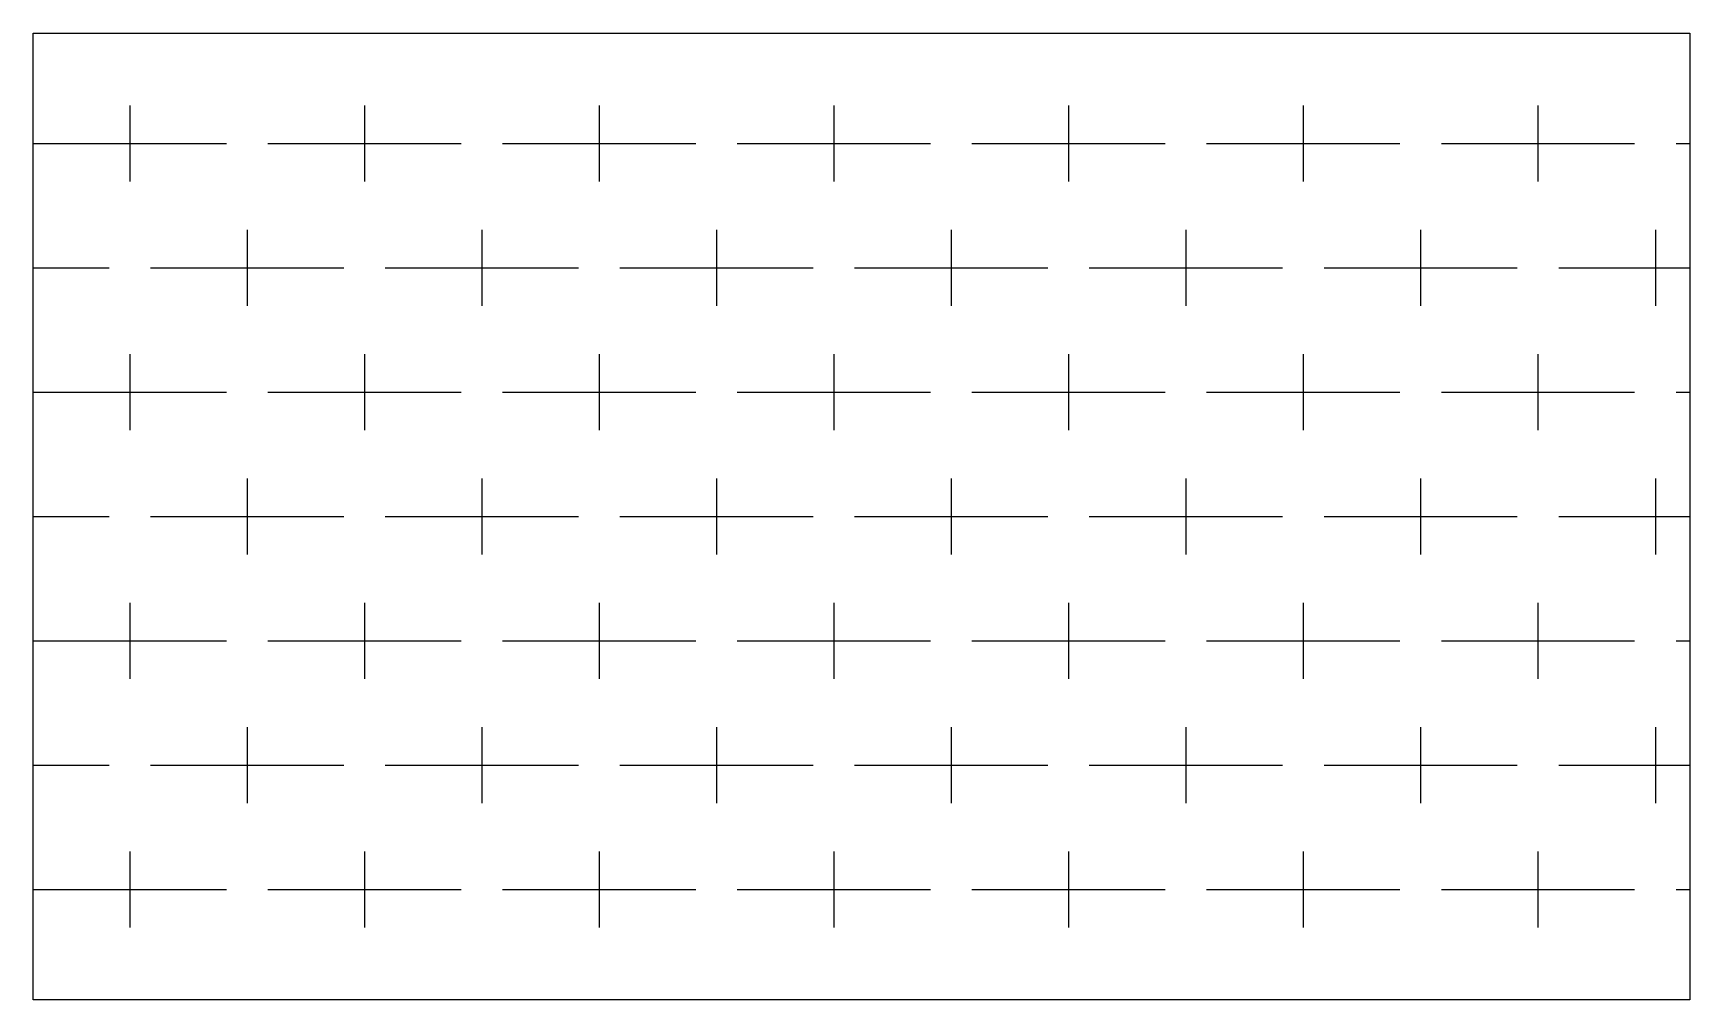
# Model space of a CAD drawing. Header units: millimetres. Extents: x 0 to 120, y 0 to 70.
import ezdxf

# ---------------------------------------------------------------- set-up
doc = ezdxf.new("R2010")
doc.units = ezdxf.units.MM
doc.layers.add('CUT', color=1, linetype='CONTINUOUS')

msp = doc.modelspace()

# ---------------------------------------------------------------- linework, layer by layer
at = {"layer": 'CUT'}
for p, q in [((7, 64.75), (7, 59.25)), ((24, 64.75), (24, 59.25)), ((41, 64.75), (41, 59.25)), ((58, 64.75), (58, 59.25)), ((75, 64.75), (75, 59.25)), ((92, 64.75), (92, 59.25)), ((109, 64.75), (109, 59.25)), ((0, 62), (14, 62)), ((17, 62), (31, 62)), ((34, 62), (48, 62)), ((51, 62), (65, 62)), ((68, 62), (82, 62)), ((85, 62), (99, 62)), ((102, 62), (116, 62)), ((119, 62), (120, 62)), ((15.5, 55.75), (15.5, 50.25)), ((32.5, 55.75), (32.5, 50.25)), ((49.5, 55.75), (49.5, 50.25)), ((66.5, 55.75), (66.5, 50.25)), ((83.5, 55.75), (83.5, 50.25)), ((100.5, 55.75), (100.5, 50.25)), ((117.5, 55.75), (117.5, 50.25)), ((0, 53), (5.5, 53)), ((8.5, 53), (22.5, 53)), ((25.5, 53), (39.5, 53)), ((42.5, 53), (56.5, 53)), ((59.5, 53), (73.5, 53)), ((76.5, 53), (90.5, 53)), ((93.5, 53), (107.5, 53)), ((110.5, 53), (120, 53)), ((7, 46.75), (7, 41.25)), ((24, 46.75), (24, 41.25)), ((41, 46.75), (41, 41.25)), ((58, 46.75), (58, 41.25)), ((75, 46.75), (75, 41.25)), ((92, 46.75), (92, 41.25)), ((109, 46.75), (109, 41.25)), ((0, 44), (14, 44)), ((17, 44), (31, 44)), ((34, 44), (48, 44)), ((51, 44), (65, 44)), ((68, 44), (82, 44)), ((85, 44), (99, 44)), ((102, 44), (116, 44)), ((119, 44), (120, 44)), ((15.5, 37.75), (15.5, 32.25)), ((32.5, 37.75), (32.5, 32.25)), ((49.5, 37.75), (49.5, 32.25)), ((66.5, 37.75), (66.5, 32.25)), ((83.5, 37.75), (83.5, 32.25)), ((100.5, 37.75), (100.5, 32.25)), ((117.5, 37.75), (117.5, 32.25)), ((0, 35), (5.5, 35)), ((8.5, 35), (22.5, 35)), ((25.5, 35), (39.5, 35)), ((42.5, 35), (56.5, 35)), ((59.5, 35), (73.5, 35)), ((76.5, 35), (90.5, 35)), ((93.5, 35), (107.5, 35)), ((110.5, 35), (120, 35)), ((7, 28.75), (7, 23.25)), ((24, 28.75), (24, 23.25)), ((41, 28.75), (41, 23.25)), ((58, 28.75), (58, 23.25)), ((75, 28.75), (75, 23.25)), ((92, 28.75), (92, 23.25)), ((109, 28.75), (109, 23.25)), ((0, 26), (14, 26)), ((17, 26), (31, 26)), ((34, 26), (48, 26)), ((51, 26), (65, 26)), ((68, 26), (82, 26)), ((85, 26), (99, 26)), ((102, 26), (116, 26)), ((119, 26), (120, 26)), ((15.5, 19.75), (15.5, 14.25)), ((32.5, 19.75), (32.5, 14.25)), ((49.5, 19.75), (49.5, 14.25)), ((66.5, 19.75), (66.5, 14.25)), ((83.5, 19.75), (83.5, 14.25)), ((100.5, 19.75), (100.5, 14.25)), ((117.5, 19.75), (117.5, 14.25)), ((0, 17), (5.5, 17)), ((8.5, 17), (22.5, 17)), ((25.5, 17), (39.5, 17)), ((42.5, 17), (56.5, 17)), ((59.5, 17), (73.5, 17)), ((76.5, 17), (90.5, 17)), ((93.5, 17), (107.5, 17)), ((110.5, 17), (120, 17)), ((7, 10.75), (7, 5.25)), ((24, 10.75), (24, 5.25)), ((41, 10.75), (41, 5.25)), ((58, 10.75), (58, 5.25)), ((75, 10.75), (75, 5.25)), ((92, 10.75), (92, 5.25)), ((109, 10.75), (109, 5.25)), ((0, 8), (14, 8)), ((17, 8), (31, 8)), ((34, 8), (48, 8)), ((51, 8), (65, 8)), ((68, 8), (82, 8)), ((85, 8), (99, 8)), ((102, 8), (116, 8)), ((119, 8), (120, 8))]:
    msp.add_line(p, q, dxfattribs=at)
msp.add_lwpolyline([(0, 70), (120, 70), (120, 0), (0, 0), (0, 70)], dxfattribs=at)

doc.saveas('drawing.dxf')
